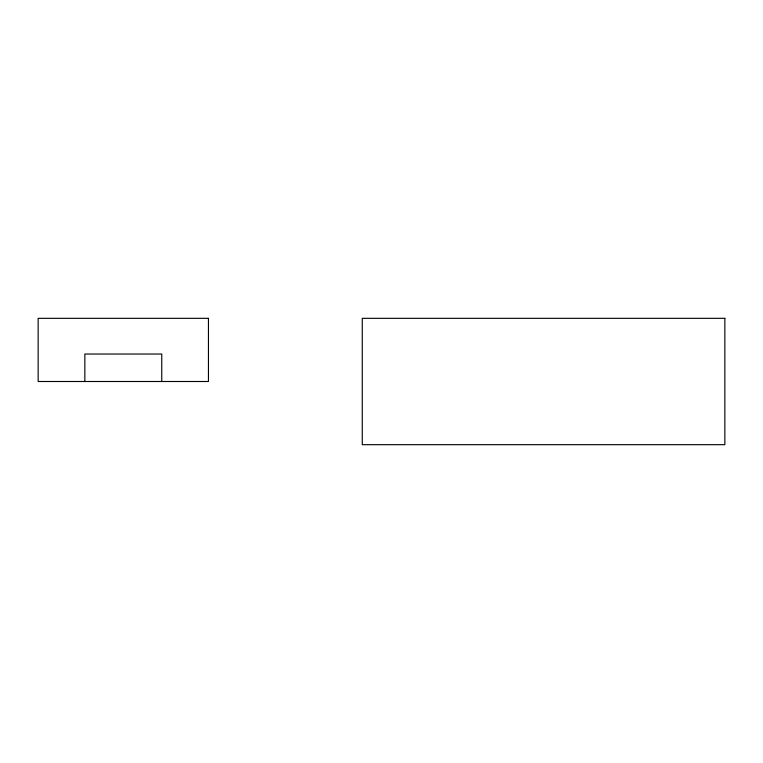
<?xml version="1.0" encoding="UTF-8"?>
<svg xmlns="http://www.w3.org/2000/svg" width="763" height="763" viewBox="0 0 763 763"><rect width="100%" height="100%" fill="white"/><g stroke="black" fill="none" stroke-linecap="round" stroke-linejoin="round"><path stroke-width="1.14" d="M161.756 381.5L161.756 354.032L84.846 354.032L84.846 381.5M208.452 318.324L38.15 318.324L38.15 381.5L208.452 381.5L208.452 318.324M724.85 318.324L362.272 318.324L362.272 444.676L724.85 444.676L724.85 318.324"/></g></svg>
